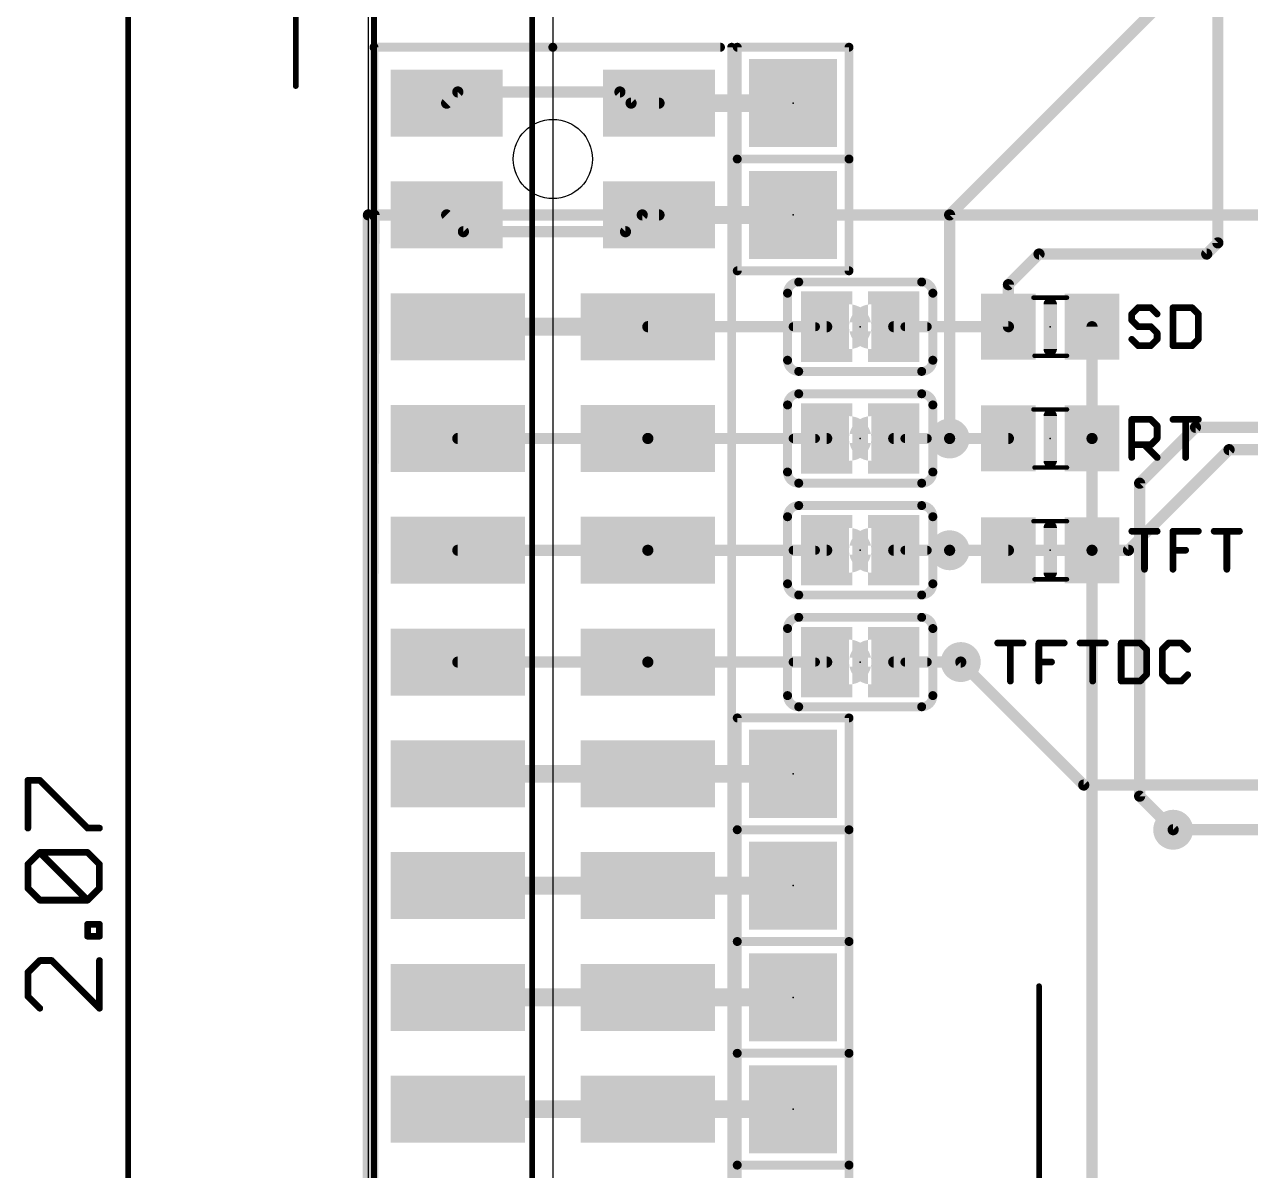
# Model space of a CAD drawing. Extents: x -7.8 to 82.2, y -8.5 to 61.7.
# Drawn here: x -7.81 to 20.05, y 20.2 to 46.24 of the extents above; entities that cross this region are included whole.
import ezdxf

# ---------------------------------------------------------------- set-up
doc = ezdxf.new("R2010")
doc.units = 0
for name, color, linetype in [('1', 12, 'CONTINUOUS'), ('16', 132, 'CONTINUOUS'), ('18', 110, 'CONTINUOUS'), ('20', 53, 'CONTINUOUS'), ('21', 40, 'CONTINUOUS'), ('22', 6, 'CONTINUOUS'), ('23', 40, 'CONTINUOUS'), ('47', 253, 'CONTINUOUS'), ('51', 253, 'CONTINUOUS')]:
    doc.layers.add(name, color=color, linetype=linetype)

# ---------------------------------------------------------------- blocks, each defined once
blk = doc.blocks.new('RECT')
blk.add_solid([(-0.5, -0.5), (0.5, -0.5), (-0.5, 0.5), (0.5, 0.5)])
blk = doc.blocks.new('ROUNDV')
at = {"const_width": 0.5}
blk.add_lwpolyline([(0, -0.25, 1), (0, 0.25, 1), (0, -0.25)], format="xyb", dxfattribs=at)

msp = doc.modelspace()

# ---------------------------------------------------------------- linework, layer by layer
at = {"layer": '1'}
for points, const_width in [([(19.304, 41.275), (19.304, 47.498)], 0.254), ([(1.778, 44.45), (2.032, 44.704)], 0.254), ([(2.032, 44.704), (5.715, 44.704)], 0.254), ([(5.715, 44.704), (5.969, 44.45)], 0.254), ([(5.969, 44.45), (6.604, 44.45)], 0.254), ([(6.604, 44.45), (9.652, 44.45)], 0.4064), ([(6.604, 41.91), (9.652, 41.91)], 0.4064), ([(0.127, 41.91), (0, 0)], 0.254), ([(31.75, 41.91), (0.127, 41.91)], 0.254), ([(1.778, 41.91), (2.159, 41.529)], 0.254), ([(5.842, 41.529), (6.223, 41.91)], 0.254), ([(6.223, 41.91), (6.604, 41.91)], 0.254), ([(2.159, 41.529), (5.842, 41.529)], 0.254), ([(19.05, 41.021), (19.304, 41.275)], 0.254), ([(14.544, 40.325), (15.24, 41.021)], 0.254), ([(15.24, 41.021), (19.05, 41.021)], 0.254), ([(14.544, 39.37), (14.544, 40.325)], 0.254), ([(2.032, 39.37), (6.35, 39.37)], 0.4064), ([(10.414, 39.37), (6.35, 39.37)], 0.254), ([(11.938, 39.37), (14.544, 39.37)], 0.254), ([(16.444, 39.37), (16.444, 36.83)], 0.254), ([(17.526, 35.814), (18.796, 37.084)], 0.254), ([(18.796, 37.084), (21.844, 37.084)], 0.254), ([(2.032, 36.83), (6.35, 36.83)], 0.254), ([(6.35, 36.83), (10.414, 36.83)], 0.254), ([(13.208, 36.83), (11.938, 36.83)], 0.254), ([(14.544, 36.83), (13.208, 36.83)], 0.254), ([(16.444, 36.83), (16.444, 34.29)], 0.254), ([(17.526, 28.702), (17.526, 35.814)], 0.254), ([(2.032, 34.29), (6.35, 34.29)], 0.254), ([(6.35, 34.29), (10.414, 34.29)], 0.254), ([(11.938, 34.29), (13.208, 34.29)], 0.254), ([(13.208, 34.29), (14.544, 34.29)], 0.254), ([(16.444, 13.274), (16.444, 34.29)], 0.254), ([(2.032, 31.75), (6.35, 31.75)], 0.254), ([(6.35, 31.75), (10.414, 31.75)], 0.254), ([(11.938, 31.75), (13.462, 31.75)], 0.254), ([(6.35, 29.21), (2.032, 29.21)], 0.4064), ([(6.35, 29.21), (9.652, 29.21)], 0.4064), ([(18.288, 27.94), (17.526, 28.702)], 0.254), ([(2.032, 26.67), (6.35, 26.67)], 0.4064), ([(9.652, 26.67), (6.35, 26.67)], 0.4064), ([(6.35, 24.13), (2.032, 24.13)], 0.4064), ([(6.35, 24.13), (9.652, 24.13)], 0.4064), ([(2.032, 21.59), (5.842, 21.59)], 0.4064), ([(5.842, 21.59), (6.35, 21.59)], 0.4064), ([(9.652, 21.59), (6.35, 21.59)], 0.4064)]:
    msp.add_lwpolyline(points, dxfattribs=dict(at, const_width=const_width))
for points, const_width in [([(2.032, 44.7675, 1), (2.032, 44.6405)], 0.127), ([(2.0769, 44.6591, 1), (1.9871, 44.7489)], 0.127), ([(5.7599, 44.7489, 1), (5.6701, 44.6591)], 0.127), ([(5.715, 44.6405, 1), (5.715, 44.7675)], 0.127), ([(5.969, 44.5135, 1), (5.969, 44.3865)], 0.127), ([(6.604, 44.5516, 1), (6.604, 44.3484)], 0.2032), ([(6.604, 44.3865, 1), (6.604, 44.5135)], 0.127), ([(9.652, 44.3484, 1), (9.652, 44.5516)], 0.2032), ([(1.7331, 44.4949, 1), (1.8229, 44.4051)], 0.127), ([(5.9241, 44.4051, 1), (6.0139, 44.4949)], 0.127), ([(6.604, 42.0116, 1), (6.604, 41.8084)], 0.2032), ([(9.652, 41.8084, 1), (9.652, 42.0116)], 0.2032), ([(0.1905, 41.9098, 1), (0.0635, 41.9102)], 0.127), ([(0.127, 41.9735, 1), (0.127, 41.8465)], 0.127), ([(1.8229, 41.9549, 1), (1.7331, 41.8651)], 0.127), ([(6.223, 41.9735, 1), (6.223, 41.8465)], 0.127), ([(6.2679, 41.8651, 1), (6.1781, 41.9549)], 0.127), ([(6.604, 41.8465, 1), (6.604, 41.9735)], 0.127), ([(2.159, 41.5925, 1), (2.159, 41.4655)], 0.127), ([(2.1141, 41.4841, 1), (2.2039, 41.5739)], 0.127), ([(5.7971, 41.5739, 1), (5.8869, 41.4841)], 0.127), ([(5.842, 41.4655, 1), (5.842, 41.5925)], 0.127), ([(19.2405, 41.275, 1), (19.3675, 41.275)], 0.127), ([(19.3489, 41.2301, 1), (19.2591, 41.3199)], 0.127), ([(15.24, 41.0845, 1), (15.24, 40.9575)], 0.127), ([(15.2849, 40.9761, 1), (15.1951, 41.0659)], 0.127), ([(19.0051, 41.0659, 1), (19.0949, 40.9761)], 0.127), ([(19.05, 40.9575, 1), (19.05, 41.0845)], 0.127), ([(14.6075, 40.325, 1), (14.4805, 40.325)], 0.127), ([(14.4991, 40.3699, 1), (14.5889, 40.2801)], 0.127), ([(2.032, 39.4716, 1), (2.032, 39.2684)], 0.2032), ([(6.35, 39.2684, 1), (6.35, 39.4716)], 0.2032), ([(6.35, 39.4335, 1), (6.35, 39.3065)], 0.127), ([(10.414, 39.3065, 1), (10.414, 39.4335)], 0.127), ([(11.938, 39.4335, 1), (11.938, 39.3065)], 0.127), ([(14.4805, 39.37, 1), (14.6075, 39.37)], 0.127), ([(14.544, 39.3065, 1), (14.544, 39.4335)], 0.127), ([(16.5075, 39.37, 1), (16.3805, 39.37)], 0.127), ([(18.796, 37.1475, 1), (18.796, 37.0205)], 0.127), ([(18.8409, 37.0391, 1), (18.7511, 37.1289)], 0.127), ([(2.032, 36.8935, 1), (2.032, 36.7665)], 0.127), ([(6.35, 36.8935, 1), (6.35, 36.7665)], 0.127), ([(6.35, 36.7665, 1), (6.35, 36.8935)], 0.127), ([(10.414, 36.7665, 1), (10.414, 36.8935)], 0.127), ([(11.938, 36.8935, 1), (11.938, 36.7665)], 0.127), ([(13.208, 36.8935, 1), (13.208, 36.7665)], 0.127), ([(13.208, 36.7665, 1), (13.208, 36.8935)], 0.127), ([(14.544, 36.7665, 1), (14.544, 36.8935)], 0.127), ([(16.5075, 36.83, 1), (16.3805, 36.83)], 0.127), ([(16.3805, 36.83, 1), (16.5075, 36.83)], 0.127), ([(17.5895, 35.814, 1), (17.4625, 35.814)], 0.127), ([(17.4811, 35.8589, 1), (17.5709, 35.7691)], 0.127), ([(2.032, 34.3535, 1), (2.032, 34.2265)], 0.127), ([(6.35, 34.3535, 1), (6.35, 34.2265)], 0.127), ([(6.35, 34.2265, 1), (6.35, 34.3535)], 0.127), ([(10.414, 34.2265, 1), (10.414, 34.3535)], 0.127), ([(11.938, 34.3535, 1), (11.938, 34.2265)], 0.127), ([(13.208, 34.3535, 1), (13.208, 34.2265)], 0.127), ([(13.208, 34.2265, 1), (13.208, 34.3535)], 0.127), ([(14.544, 34.2265, 1), (14.544, 34.3535)], 0.127), ([(16.5075, 34.29, 1), (16.3805, 34.29)], 0.127), ([(16.3805, 34.29, 1), (16.5075, 34.29)], 0.127), ([(2.032, 31.8135, 1), (2.032, 31.6865)], 0.127), ([(6.35, 31.8135, 1), (6.35, 31.6865)], 0.127), ([(6.35, 31.6865, 1), (6.35, 31.8135)], 0.127), ([(10.414, 31.6865, 1), (10.414, 31.8135)], 0.127), ([(11.938, 31.8135, 1), (11.938, 31.6865)], 0.127), ([(13.462, 31.6865, 1), (13.462, 31.8135)], 0.127), ([(2.032, 29.3116, 1), (2.032, 29.1084)], 0.2032), ([(6.35, 29.3116, 1), (6.35, 29.1084)], 0.2032), ([(6.35, 29.1084, 1), (6.35, 29.3116)], 0.2032), ([(9.652, 29.1084, 1), (9.652, 29.3116)], 0.2032), ([(17.5709, 28.7469, 1), (17.4811, 28.6571)], 0.127), ([(17.4625, 28.702, 1), (17.5895, 28.702)], 0.127), ([(18.2431, 27.8951, 1), (18.3329, 27.9849)], 0.127), ([(2.032, 26.7716, 1), (2.032, 26.5684)], 0.2032), ([(6.35, 26.7716, 1), (6.35, 26.5684)], 0.2032), ([(6.35, 26.5684, 1), (6.35, 26.7716)], 0.2032), ([(9.652, 26.5684, 1), (9.652, 26.7716)], 0.2032), ([(2.032, 24.2316, 1), (2.032, 24.0284)], 0.2032), ([(6.35, 24.2316, 1), (6.35, 24.0284)], 0.2032), ([(6.35, 24.0284, 1), (6.35, 24.2316)], 0.2032), ([(9.652, 24.0284, 1), (9.652, 24.2316)], 0.2032), ([(2.032, 21.6916, 1), (2.032, 21.4884)], 0.2032), ([(5.842, 21.6916, 1), (5.842, 21.4884)], 0.2032), ([(5.842, 21.4884, 1), (5.842, 21.6916)], 0.2032), ([(6.35, 21.6916, 1), (6.35, 21.4884)], 0.2032), ([(6.35, 21.4884, 1), (6.35, 21.6916)], 0.2032), ([(9.652, 21.4884, 1), (9.652, 21.6916)], 0.2032)]:
    msp.add_lwpolyline(points, format="xyb", dxfattribs=dict(at, const_width=const_width))
at = {"layer": '16', "const_width": 0.254}
for points in [[(13.208, 41.91), (21.336, 50.038)], [(0, 41.91), (0, 0)], [(31.75, 41.91), (0, 41.91)], [(13.208, 36.83), (13.208, 41.91)], [(17.272, 34.29), (19.558, 36.576)], [(19.558, 36.576), (28.702, 36.576)], [(13.208, 34.29), (17.272, 34.29)], [(13.462, 31.75), (16.256, 28.956)], [(16.256, 28.956), (29.464, 28.956)], [(18.288, 27.94), (31.496, 27.94)]]:
    msp.add_lwpolyline(points, dxfattribs=at)
at = {"layer": '16', "const_width": 0.127}
for points in [[(0.0635, 41.91, 1), (-0.0635, 41.91)], [(0, 41.9735, 1), (0, 41.8465)], [(13.2715, 41.91, 1), (13.1445, 41.91)], [(13.1631, 41.9549, 1), (13.2529, 41.8651)], [(13.1445, 36.83, 1), (13.2715, 36.83)], [(19.558, 36.6395, 1), (19.558, 36.5125)], [(19.6029, 36.5311, 1), (19.5131, 36.6209)], [(13.208, 34.3535, 1), (13.208, 34.2265)], [(17.2271, 34.3349, 1), (17.3169, 34.2451)], [(17.272, 34.2265, 1), (17.272, 34.3535)], [(13.5069, 31.7949, 1), (13.4171, 31.7051)], [(16.256, 29.0195, 1), (16.256, 28.8925)], [(16.2111, 28.9111, 1), (16.3009, 29.0009)], [(18.288, 28.0035, 1), (18.288, 27.8765)]]:
    msp.add_lwpolyline(points, format="xyb", dxfattribs=at)
at = {"layer": '20'}
msp.add_line((0, 2.54), (0, 50.038), dxfattribs=at)
msp.add_circle((4.191, 43.18), 0.9, dxfattribs=at)
at = {"layer": '21'}
for p, q in [((4.191, 48.26), (4.191, 45.72)), ((4.191, 45.72), (4.191, 2.54))]:
    msp.add_line(p, q, dxfattribs=at)
for points, const_width in [([(0.127, 15.24), (0.127, 45.72)], 0.2032), ([(4.191, 45.72), (0.127, 45.72)], 0.2032), ([(8.001, 45.72), (4.191, 45.72)], 0.2032), ([(8.255, 45.72), (8.255, 17.78)], 0.2032), ([(8.382, 43.18), (8.382, 45.72)], 0.2032), ([(8.382, 45.72), (10.922, 45.72)], 0.2032), ([(10.922, 45.72), (10.922, 43.18)], 0.2032), ([(8.382, 40.64), (8.382, 43.18)], 0.2032), ([(8.382, 43.18), (10.922, 43.18)], 0.2032), ([(10.922, 43.18), (8.382, 43.18)], 0.2032), ([(10.922, 43.18), (10.922, 40.64)], 0.2032), ([(10.922, 40.64), (8.382, 40.64)], 0.2032), ([(9.779, 40.386), (12.573, 40.386)], 0.2032), ([(9.525, 38.608), (9.525, 40.132)], 0.2032), ([(12.827, 38.608), (12.827, 40.132)], 0.2032), ([(15.494, 39.878), (15.494, 38.862)], 0.3048), ([(17.4923, 39.8025), (17.3482, 39.6585)], 0.1524), ([(17.7804, 39.8025), (17.4923, 39.8025)], 0.1524), ([(17.9244, 39.6585), (17.7804, 39.8025)], 0.1524), ([(18.2837, 39.8025), (18.2837, 38.9382)], 0.1524), ([(18.7159, 39.8025), (18.2837, 39.8025)], 0.1524), ([(18.8599, 39.6585), (18.7159, 39.8025)], 0.1524), ([(17.3482, 39.6585), (17.3482, 39.5144)], 0.1524), ([(17.3482, 39.5144), (17.4923, 39.3704)], 0.1524), ([(18.8599, 39.0823), (18.8599, 39.6585)], 0.1524), ([(17.4923, 39.3704), (17.7804, 39.3704)], 0.1524), ([(17.7804, 39.3704), (17.9244, 39.2263)], 0.1524), ([(17.9244, 39.2263), (17.9244, 39.0823)], 0.1524), ([(17.4923, 38.9382), (17.3482, 39.0823)], 0.1524), ([(17.7804, 38.9382), (17.4923, 38.9382)], 0.1524), ([(17.9244, 39.0823), (17.7804, 38.9382)], 0.1524), ([(18.2837, 38.9382), (18.7159, 38.9382)], 0.1524), ([(18.7159, 38.9382), (18.8599, 39.0823)], 0.1524), ([(12.573, 38.354), (9.779, 38.354)], 0.2032), ([(9.779, 37.846), (12.573, 37.846)], 0.2032), ([(9.525, 36.068), (9.525, 37.592)], 0.2032), ([(12.827, 36.068), (12.827, 37.592)], 0.2032), ([(15.494, 37.338), (15.494, 36.322)], 0.3048), ([(17.3482, 36.3982), (17.3482, 37.2625)], 0.1524), ([(17.3482, 37.2625), (17.7804, 37.2625)], 0.1524), ([(17.7804, 37.2625), (17.9244, 37.1185)], 0.1524), ([(18.2837, 37.2625), (18.8599, 37.2625)], 0.1524), ([(18.5718, 36.3982), (18.5718, 37.2625)], 0.1524), ([(17.9244, 37.1185), (17.9244, 36.8304)], 0.1524), ([(17.9244, 36.8304), (17.7804, 36.6863)], 0.1524), ([(17.7804, 36.6863), (17.3482, 36.6863)], 0.1524), ([(17.6363, 36.6863), (17.9244, 36.3982)], 0.1524), ([(12.573, 35.814), (9.779, 35.814)], 0.2032), ([(9.779, 35.306), (12.573, 35.306)], 0.2032), ([(9.525, 33.528), (9.525, 35.052)], 0.2032), ([(12.827, 33.528), (12.827, 35.052)], 0.2032), ([(15.494, 34.798), (15.494, 33.782)], 0.3048), ([(17.3482, 34.7225), (17.9244, 34.7225)], 0.1524), ([(17.6363, 33.8582), (17.6363, 34.7225)], 0.1524), ([(18.2837, 33.8582), (18.2837, 34.7225)], 0.1524), ([(18.2837, 34.7225), (18.8599, 34.7225)], 0.1524), ([(19.2192, 34.7225), (19.7955, 34.7225)], 0.1524), ([(19.5074, 33.8582), (19.5074, 34.7225)], 0.1524), ([(18.2837, 34.2904), (18.5718, 34.2904)], 0.1524), ([(12.573, 33.274), (9.779, 33.274)], 0.2032), ([(9.525, 30.988), (9.525, 32.512)], 0.2032), ([(9.779, 32.766), (12.573, 32.766)], 0.2032), ([(12.827, 30.988), (12.827, 32.512)], 0.2032), ([(14.3002, 32.1825), (14.8764, 32.1825)], 0.1524), ([(14.5883, 31.3182), (14.5883, 32.1825)], 0.1524), ([(15.2357, 31.3182), (15.2357, 32.1825)], 0.1524), ([(15.2357, 32.1825), (15.8119, 32.1825)], 0.1524), ([(16.1712, 32.1825), (16.7475, 32.1825)], 0.1524), ([(16.4594, 31.3182), (16.4594, 32.1825)], 0.1524), ([(17.1068, 32.1825), (17.1068, 31.3182)], 0.1524), ([(17.5389, 32.1825), (17.1068, 32.1825)], 0.1524), ([(17.683, 32.0385), (17.5389, 32.1825)], 0.1524), ([(17.683, 31.4623), (17.683, 32.0385)], 0.1524), ([(18.1863, 32.1825), (18.0423, 32.0385)], 0.1524), ([(18.0423, 32.0385), (18.0423, 31.4623)], 0.1524), ([(18.4744, 32.1825), (18.1863, 32.1825)], 0.1524), ([(18.6185, 32.0385), (18.4744, 32.1825)], 0.1524), ([(15.2357, 31.7504), (15.5238, 31.7504)], 0.1524), ([(17.5389, 31.3182), (17.683, 31.4623)], 0.1524), ([(18.0423, 31.4623), (18.1863, 31.3182)], 0.1524), ([(18.4744, 31.3182), (18.6185, 31.4623)], 0.1524), ([(17.1068, 31.3182), (17.5389, 31.3182)], 0.1524), ([(18.1863, 31.3182), (18.4744, 31.3182)], 0.1524), ([(12.573, 30.734), (9.779, 30.734)], 0.2032), ([(8.382, 27.94), (8.382, 30.48)], 0.2032), ([(8.382, 30.48), (10.922, 30.48)], 0.2032), ([(10.922, 30.48), (10.922, 27.94)], 0.2032), ([(8.382, 25.4), (8.382, 27.94)], 0.2032), ([(8.382, 27.94), (10.922, 27.94)], 0.2032), ([(10.922, 27.94), (8.382, 27.94)], 0.2032), ([(10.922, 27.94), (10.922, 25.4)], 0.2032), ([(8.382, 22.86), (8.382, 25.4)], 0.2032), ([(8.382, 25.4), (10.922, 25.4)], 0.2032), ([(10.922, 25.4), (8.382, 25.4)], 0.2032), ([(10.922, 25.4), (10.922, 22.86)], 0.2032), ([(8.382, 20.32), (8.382, 22.86)], 0.2032), ([(8.382, 22.86), (10.922, 22.86)], 0.2032), ([(10.922, 22.86), (8.382, 22.86)], 0.2032), ([(10.922, 22.86), (10.922, 20.32)], 0.2032), ([(8.382, 17.78), (8.382, 20.32)], 0.2032), ([(8.382, 20.32), (10.922, 20.32)], 0.2032), ([(10.922, 20.32), (8.382, 20.32)], 0.2032), ([(10.922, 20.32), (10.922, 17.78)], 0.2032)]:
    msp.add_lwpolyline(points, dxfattribs=dict(at, const_width=const_width))
for points, const_width in [([(0.1778, 45.72, 1), (0.0762, 45.72)], 0.1016), ([(0.127, 45.7708, 1), (0.127, 45.6692)], 0.1016), ([(4.191, 45.7708, 1), (4.191, 45.6692)], 0.1016), ([(4.191, 45.6692, 1), (4.191, 45.7708)], 0.1016), ([(8.001, 45.6692, 1), (8.001, 45.7708)], 0.1016), ([(8.3058, 45.72, 1), (8.2042, 45.72)], 0.1016), ([(8.4328, 45.72, 1), (8.3312, 45.72)], 0.1016), ([(8.382, 45.7708, 1), (8.382, 45.6692)], 0.1016), ([(10.9728, 45.72, 1), (10.8712, 45.72)], 0.1016), ([(10.922, 45.6692, 1), (10.922, 45.7708)], 0.1016), ([(8.4328, 43.18, 1), (8.3312, 43.18)], 0.1016), ([(8.382, 43.2308, 1), (8.382, 43.1292)], 0.1016), ([(8.382, 43.2308, 1), (8.382, 43.1292)], 0.1016), ([(8.3312, 43.18, 1), (8.4328, 43.18)], 0.1016), ([(10.9728, 43.18, 1), (10.8712, 43.18)], 0.1016), ([(10.8712, 43.18, 1), (10.9728, 43.18)], 0.1016), ([(10.922, 43.1292, 1), (10.922, 43.2308)], 0.1016), ([(10.922, 43.1292, 1), (10.922, 43.2308)], 0.1016), ([(8.382, 40.6908, 1), (8.382, 40.5892)], 0.1016), ([(8.3312, 40.64, 1), (8.4328, 40.64)], 0.1016), ([(10.8712, 40.64, 1), (10.9728, 40.64)], 0.1016), ([(10.922, 40.5892, 1), (10.922, 40.6908)], 0.1016), ([(9.779, 40.386, 0.4142), (9.525, 40.132)], 0.2032), ([(9.779, 40.4368, 1), (9.779, 40.3352)], 0.1016), ([(9.779, 40.3352, 1), (9.779, 40.4368)], 0.1016), ([(12.827, 40.132, 0.4142), (12.573, 40.386)], 0.2032), ([(12.573, 40.4368, 1), (12.573, 40.3352)], 0.1016), ([(12.573, 40.3352, 1), (12.573, 40.4368)], 0.1016), ([(9.5758, 40.132, 1), (9.4742, 40.132)], 0.1016), ([(9.4742, 40.132, 1), (9.5758, 40.132)], 0.1016), ([(12.8778, 40.132, 1), (12.7762, 40.132)], 0.1016), ([(12.7762, 40.132, 1), (12.8778, 40.132)], 0.1016), ([(15.5702, 39.878, 1), (15.4178, 39.878)], 0.1524), ([(17.4923, 39.8406, 1), (17.4923, 39.7644)], 0.0762), ([(17.5192, 39.7756, 1), (17.4653, 39.8295)], 0.0762), ([(17.8073, 39.8295, 1), (17.7534, 39.7756)], 0.0762), ([(17.7804, 39.7644, 1), (17.7804, 39.8406)], 0.0762), ([(18.3218, 39.8025, 1), (18.2456, 39.8025)], 0.0762), ([(18.2837, 39.8406, 1), (18.2837, 39.7644)], 0.0762), ([(18.7428, 39.8295, 1), (18.6889, 39.7756)], 0.0762), ([(18.7159, 39.7644, 1), (18.7159, 39.8406)], 0.0762), ([(17.3863, 39.6585, 1), (17.3101, 39.6585)], 0.0762), ([(17.3213, 39.6854, 1), (17.3751, 39.6315)], 0.0762), ([(17.3751, 39.5414, 1), (17.3213, 39.4875)], 0.0762), ([(17.8975, 39.6315, 1), (17.9514, 39.6854)], 0.0762), ([(18.898, 39.6585, 1), (18.8218, 39.6585)], 0.0762), ([(18.833, 39.6315, 1), (18.8869, 39.6854)], 0.0762), ([(17.3101, 39.5144, 1), (17.3863, 39.5144)], 0.0762), ([(17.4923, 39.4085, 1), (17.4923, 39.3323)], 0.0762), ([(17.4653, 39.3434, 1), (17.5192, 39.3973)], 0.0762), ([(17.8073, 39.3973, 1), (17.7534, 39.3434)], 0.0762), ([(17.7804, 39.3323, 1), (17.7804, 39.4085)], 0.0762), ([(17.9625, 39.2263, 1), (17.8863, 39.2263)], 0.0762), ([(17.8975, 39.1994, 1), (17.9514, 39.2533)], 0.0762), ([(17.3751, 39.1092, 1), (17.3213, 39.0553)], 0.0762), ([(17.4923, 38.9763, 1), (17.4923, 38.9001)], 0.0762), ([(17.7804, 38.9001, 1), (17.7804, 38.9763)], 0.0762), ([(17.8863, 39.0823, 1), (17.9625, 39.0823)], 0.0762), ([(17.9514, 39.0553, 1), (17.8975, 39.1092)], 0.0762), ([(18.2837, 38.9763, 1), (18.2837, 38.9001)], 0.0762), ([(18.7159, 38.9001, 1), (18.7159, 38.9763)], 0.0762), ([(18.8218, 39.0823, 1), (18.898, 39.0823)], 0.0762), ([(18.8869, 39.0553, 1), (18.833, 39.1092)], 0.0762), ([(15.4178, 38.862, 1), (15.5702, 38.862)], 0.1524), ([(17.4653, 38.9113, 1), (17.5192, 38.9651)], 0.0762), ([(17.7534, 38.9651, 1), (17.8073, 38.9113)], 0.0762), ([(18.2456, 38.9382, 1), (18.3218, 38.9382)], 0.0762), ([(18.6889, 38.9651, 1), (18.7428, 38.9113)], 0.0762), ([(9.525, 38.608, 0.4142), (9.779, 38.354)], 0.2032), ([(9.5758, 38.608, 1), (9.4742, 38.608)], 0.1016), ([(9.4742, 38.608, 1), (9.5758, 38.608)], 0.1016), ([(9.779, 38.4048, 1), (9.779, 38.3032)], 0.1016), ([(9.779, 38.3032, 1), (9.779, 38.4048)], 0.1016), ([(12.573, 38.354, 0.4142), (12.827, 38.608)], 0.2032), ([(12.573, 38.4048, 1), (12.573, 38.3032)], 0.1016), ([(12.573, 38.3032, 1), (12.573, 38.4048)], 0.1016), ([(12.8778, 38.608, 1), (12.7762, 38.608)], 0.1016), ([(12.7762, 38.608, 1), (12.8778, 38.608)], 0.1016), ([(9.779, 37.846, 0.4142), (9.525, 37.592)], 0.2032), ([(9.779, 37.8968, 1), (9.779, 37.7952)], 0.1016), ([(9.779, 37.7952, 1), (9.779, 37.8968)], 0.1016), ([(12.827, 37.592, 0.4142), (12.573, 37.846)], 0.2032), ([(12.573, 37.8968, 1), (12.573, 37.7952)], 0.1016), ([(12.573, 37.7952, 1), (12.573, 37.8968)], 0.1016), ([(9.5758, 37.592, 1), (9.4742, 37.592)], 0.1016), ([(9.4742, 37.592, 1), (9.5758, 37.592)], 0.1016), ([(12.8778, 37.592, 1), (12.7762, 37.592)], 0.1016), ([(12.7762, 37.592, 1), (12.8778, 37.592)], 0.1016), ([(15.5702, 37.338, 1), (15.4178, 37.338)], 0.1524), ([(17.3863, 37.2625, 1), (17.3101, 37.2625)], 0.0762), ([(17.3482, 37.3006, 1), (17.3482, 37.2244)], 0.0762), ([(17.8073, 37.2895, 1), (17.7534, 37.2356)], 0.0762), ([(17.7804, 37.2244, 1), (17.7804, 37.3006)], 0.0762), ([(18.2837, 37.3006, 1), (18.2837, 37.2244)], 0.0762), ([(18.6099, 37.2625, 1), (18.5337, 37.2625)], 0.0762), ([(18.8599, 37.2244, 1), (18.8599, 37.3006)], 0.0762), ([(17.9625, 37.1185, 1), (17.8863, 37.1185)], 0.0762), ([(17.8975, 37.0915, 1), (17.9514, 37.1454)], 0.0762), ([(17.8863, 36.8304, 1), (17.9625, 36.8304)], 0.0762), ([(17.9514, 36.8034, 1), (17.8975, 36.8573)], 0.0762), ([(17.3482, 36.7244, 1), (17.3482, 36.6482)], 0.0762), ([(17.6633, 36.7133, 1), (17.6094, 36.6594)], 0.0762), ([(17.7534, 36.7133, 1), (17.8073, 36.6594)], 0.0762), ([(17.7804, 36.6482, 1), (17.7804, 36.7244)], 0.0762), ([(15.4178, 36.322, 1), (15.5702, 36.322)], 0.1524), ([(17.3101, 36.3982, 1), (17.3863, 36.3982)], 0.0762), ([(17.8975, 36.3713, 1), (17.9514, 36.4251)], 0.0762), ([(18.5337, 36.3982, 1), (18.6099, 36.3982)], 0.0762), ([(9.525, 36.068, 0.4142), (9.779, 35.814)], 0.2032), ([(9.5758, 36.068, 1), (9.4742, 36.068)], 0.1016), ([(9.4742, 36.068, 1), (9.5758, 36.068)], 0.1016), ([(12.573, 35.814, 0.4142), (12.827, 36.068)], 0.2032), ([(12.8778, 36.068, 1), (12.7762, 36.068)], 0.1016), ([(12.7762, 36.068, 1), (12.8778, 36.068)], 0.1016), ([(9.779, 35.8648, 1), (9.779, 35.7632)], 0.1016), ([(9.779, 35.7632, 1), (9.779, 35.8648)], 0.1016), ([(12.573, 35.8648, 1), (12.573, 35.7632)], 0.1016), ([(12.573, 35.7632, 1), (12.573, 35.8648)], 0.1016), ([(9.779, 35.306, 0.4142), (9.525, 35.052)], 0.2032), ([(9.779, 35.3568, 1), (9.779, 35.2552)], 0.1016), ([(9.779, 35.2552, 1), (9.779, 35.3568)], 0.1016), ([(12.827, 35.052, 0.4142), (12.573, 35.306)], 0.2032), ([(12.573, 35.3568, 1), (12.573, 35.2552)], 0.1016), ([(12.573, 35.2552, 1), (12.573, 35.3568)], 0.1016), ([(9.5758, 35.052, 1), (9.4742, 35.052)], 0.1016), ([(12.8778, 35.052, 1), (12.7762, 35.052)], 0.1016), ([(9.4742, 35.052, 1), (9.5758, 35.052)], 0.1016), ([(12.7762, 35.052, 1), (12.8778, 35.052)], 0.1016), ([(15.5702, 34.798, 1), (15.4178, 34.798)], 0.1524), ([(17.3482, 34.7606, 1), (17.3482, 34.6844)], 0.0762), ([(17.6744, 34.7225, 1), (17.5982, 34.7225)], 0.0762), ([(17.9244, 34.6844, 1), (17.9244, 34.7606)], 0.0762), ([(18.3218, 34.7225, 1), (18.2456, 34.7225)], 0.0762), ([(18.2837, 34.7606, 1), (18.2837, 34.6844)], 0.0762), ([(18.8599, 34.6844, 1), (18.8599, 34.7606)], 0.0762), ([(19.2192, 34.7606, 1), (19.2192, 34.6844)], 0.0762), ([(19.5455, 34.7225, 1), (19.4693, 34.7225)], 0.0762), ([(19.7955, 34.6844, 1), (19.7955, 34.7606)], 0.0762), ([(18.2837, 34.3285, 1), (18.2837, 34.2523)], 0.0762), ([(18.5718, 34.2523, 1), (18.5718, 34.3285)], 0.0762), ([(15.4178, 33.782, 1), (15.5702, 33.782)], 0.1524), ([(17.5982, 33.8582, 1), (17.6744, 33.8582)], 0.0762), ([(18.2456, 33.8582, 1), (18.3218, 33.8582)], 0.0762), ([(19.4693, 33.8582, 1), (19.5455, 33.8582)], 0.0762), ([(9.525, 33.528, 0.4142), (9.779, 33.274)], 0.2032), ([(9.5758, 33.528, 1), (9.4742, 33.528)], 0.1016), ([(9.4742, 33.528, 1), (9.5758, 33.528)], 0.1016), ([(12.573, 33.274, 0.4142), (12.827, 33.528)], 0.2032), ([(12.8778, 33.528, 1), (12.7762, 33.528)], 0.1016), ([(12.7762, 33.528, 1), (12.8778, 33.528)], 0.1016), ([(9.779, 33.3248, 1), (9.779, 33.2232)], 0.1016), ([(9.779, 33.2232, 1), (9.779, 33.3248)], 0.1016), ([(12.573, 33.3248, 1), (12.573, 33.2232)], 0.1016), ([(12.573, 33.2232, 1), (12.573, 33.3248)], 0.1016), ([(9.779, 32.766, 0.4142), (9.525, 32.512)], 0.2032), ([(9.5758, 32.512, 1), (9.4742, 32.512)], 0.1016), ([(9.779, 32.8168, 1), (9.779, 32.7152)], 0.1016), ([(9.779, 32.7152, 1), (9.779, 32.8168)], 0.1016), ([(12.827, 32.512, 0.4142), (12.573, 32.766)], 0.2032), ([(12.573, 32.8168, 1), (12.573, 32.7152)], 0.1016), ([(12.573, 32.7152, 1), (12.573, 32.8168)], 0.1016), ([(12.8778, 32.512, 1), (12.7762, 32.512)], 0.1016), ([(9.4742, 32.512, 1), (9.5758, 32.512)], 0.1016), ([(12.7762, 32.512, 1), (12.8778, 32.512)], 0.1016), ([(14.3002, 32.2206, 1), (14.3002, 32.1444)], 0.0762), ([(14.6264, 32.1825, 1), (14.5502, 32.1825)], 0.0762), ([(14.8764, 32.1444, 1), (14.8764, 32.2206)], 0.0762), ([(15.2738, 32.1825, 1), (15.1976, 32.1825)], 0.0762), ([(15.2357, 32.2206, 1), (15.2357, 32.1444)], 0.0762), ([(15.8119, 32.1444, 1), (15.8119, 32.2206)], 0.0762), ([(16.1712, 32.2206, 1), (16.1712, 32.1444)], 0.0762), ([(16.4975, 32.1825, 1), (16.4213, 32.1825)], 0.0762), ([(16.7475, 32.1444, 1), (16.7475, 32.2206)], 0.0762), ([(17.1449, 32.1825, 1), (17.0687, 32.1825)], 0.0762), ([(17.1068, 32.2206, 1), (17.1068, 32.1444)], 0.0762), ([(17.5659, 32.2095, 1), (17.512, 32.1556)], 0.0762), ([(17.5389, 32.1444, 1), (17.5389, 32.2206)], 0.0762), ([(17.7211, 32.0385, 1), (17.6449, 32.0385)], 0.0762), ([(17.656, 32.0115, 1), (17.7099, 32.0654)], 0.0762), ([(18.0153, 32.0654, 1), (18.0692, 32.0115)], 0.0762), ([(18.0804, 32.0385, 1), (18.0042, 32.0385)], 0.0762), ([(18.1863, 32.2206, 1), (18.1863, 32.1444)], 0.0762), ([(18.2133, 32.1556, 1), (18.1594, 32.2095)], 0.0762), ([(18.5014, 32.2095, 1), (18.4475, 32.1556)], 0.0762), ([(18.4744, 32.1444, 1), (18.4744, 32.2206)], 0.0762), ([(18.5916, 32.0115, 1), (18.6454, 32.0654)], 0.0762), ([(15.2357, 31.7885, 1), (15.2357, 31.7123)], 0.0762), ([(15.5238, 31.7123, 1), (15.5238, 31.7885)], 0.0762), ([(17.6449, 31.4623, 1), (17.7211, 31.4623)], 0.0762), ([(17.7099, 31.4353, 1), (17.656, 31.4892)], 0.0762), ([(18.0692, 31.4892, 1), (18.0153, 31.4353)], 0.0762), ([(18.0042, 31.4623, 1), (18.0804, 31.4623)], 0.0762), ([(18.6454, 31.4353, 1), (18.5916, 31.4892)], 0.0762), ([(14.5502, 31.3182, 1), (14.6264, 31.3182)], 0.0762), ([(15.1976, 31.3182, 1), (15.2738, 31.3182)], 0.0762), ([(16.4213, 31.3182, 1), (16.4975, 31.3182)], 0.0762), ([(17.1068, 31.3563, 1), (17.1068, 31.2801)], 0.0762), ([(17.0687, 31.3182, 1), (17.1449, 31.3182)], 0.0762), ([(17.512, 31.3451, 1), (17.5659, 31.2913)], 0.0762), ([(17.5389, 31.2801, 1), (17.5389, 31.3563)], 0.0762), ([(18.1863, 31.3563, 1), (18.1863, 31.2801)], 0.0762), ([(18.1594, 31.2913, 1), (18.2133, 31.3451)], 0.0762), ([(18.4475, 31.3451, 1), (18.5014, 31.2913)], 0.0762), ([(18.4744, 31.2801, 1), (18.4744, 31.3563)], 0.0762), ([(9.525, 30.988, 0.4142), (9.779, 30.734)], 0.2032), ([(9.5758, 30.988, 1), (9.4742, 30.988)], 0.1016), ([(9.4742, 30.988, 1), (9.5758, 30.988)], 0.1016), ([(12.573, 30.734, 0.4142), (12.827, 30.988)], 0.2032), ([(12.8778, 30.988, 1), (12.7762, 30.988)], 0.1016), ([(12.7762, 30.988, 1), (12.8778, 30.988)], 0.1016), ([(9.779, 30.7848, 1), (9.779, 30.6832)], 0.1016), ([(9.779, 30.6832, 1), (9.779, 30.7848)], 0.1016), ([(12.573, 30.7848, 1), (12.573, 30.6832)], 0.1016), ([(12.573, 30.6832, 1), (12.573, 30.7848)], 0.1016), ([(8.4328, 30.48, 1), (8.3312, 30.48)], 0.1016), ([(8.382, 30.5308, 1), (8.382, 30.4292)], 0.1016), ([(10.9728, 30.48, 1), (10.8712, 30.48)], 0.1016), ([(10.922, 30.4292, 1), (10.922, 30.5308)], 0.1016), ([(8.4328, 27.94, 1), (8.3312, 27.94)], 0.1016), ([(8.382, 27.9908, 1), (8.382, 27.8892)], 0.1016), ([(8.382, 27.9908, 1), (8.382, 27.8892)], 0.1016), ([(8.3312, 27.94, 1), (8.4328, 27.94)], 0.1016), ([(10.9728, 27.94, 1), (10.8712, 27.94)], 0.1016), ([(10.8712, 27.94, 1), (10.9728, 27.94)], 0.1016), ([(10.922, 27.8892, 1), (10.922, 27.9908)], 0.1016), ([(10.922, 27.8892, 1), (10.922, 27.9908)], 0.1016), ([(8.4328, 25.4, 1), (8.3312, 25.4)], 0.1016), ([(8.382, 25.4508, 1), (8.382, 25.3492)], 0.1016), ([(8.382, 25.4508, 1), (8.382, 25.3492)], 0.1016), ([(8.3312, 25.4, 1), (8.4328, 25.4)], 0.1016), ([(10.9728, 25.4, 1), (10.8712, 25.4)], 0.1016), ([(10.8712, 25.4, 1), (10.9728, 25.4)], 0.1016), ([(10.922, 25.3492, 1), (10.922, 25.4508)], 0.1016), ([(10.922, 25.3492, 1), (10.922, 25.4508)], 0.1016), ([(8.4328, 22.86, 1), (8.3312, 22.86)], 0.1016), ([(8.382, 22.9108, 1), (8.382, 22.8092)], 0.1016), ([(8.382, 22.9108, 1), (8.382, 22.8092)], 0.1016), ([(8.3312, 22.86, 1), (8.4328, 22.86)], 0.1016), ([(10.9728, 22.86, 1), (10.8712, 22.86)], 0.1016), ([(10.8712, 22.86, 1), (10.9728, 22.86)], 0.1016), ([(10.922, 22.8092, 1), (10.922, 22.9108)], 0.1016), ([(10.922, 22.8092, 1), (10.922, 22.9108)], 0.1016), ([(8.4328, 20.32, 1), (8.3312, 20.32)], 0.1016), ([(8.382, 20.3708, 1), (8.382, 20.2692)], 0.1016), ([(8.382, 20.3708, 1), (8.382, 20.2692)], 0.1016), ([(8.3312, 20.32, 1), (8.4328, 20.32)], 0.1016), ([(10.9728, 20.32, 1), (10.8712, 20.32)], 0.1016), ([(10.8712, 20.32, 1), (10.9728, 20.32)], 0.1016), ([(10.922, 20.2692, 1), (10.922, 20.3708)], 0.1016), ([(10.922, 20.2692, 1), (10.922, 20.3708)], 0.1016)]:
    msp.add_lwpolyline(points, format="xyb", dxfattribs=dict(at, const_width=const_width))
at = {"layer": '22', "const_width": 0.127}
msp.add_lwpolyline([(3.722, 47.589), (3.722, 4.989)], dxfattribs=at)
at = {"layer": '23'}
for p in [(9.652, 44.45), (9.652, 41.91), (11.176, 39.37), (15.494, 39.37), (11.176, 36.83), (15.494, 36.83), (11.176, 34.29), (15.494, 34.29), (11.176, 31.75), (9.652, 29.21), (9.652, 26.67), (9.652, 24.13), (9.652, 21.59)]:
    msp.add_point(p, dxfattribs=at)
at = {"layer": '47'}
for points, const_width in [([(-5.461, 0.065), (-5.461, 52.513)], 0.13), ([(-1.651, 49.973), (-1.651, 44.838)], 0.13), ([(0.127, 24.638), (0.127, 49.067)], 0.13), ([(-7.7387, 27.9767), (-7.7387, 29.0614)], 0.1524), ([(-7.7387, 29.0614), (-7.4675, 29.0614)], 0.1524), ([(-7.4675, 29.0614), (-6.3829, 27.9767)], 0.1524), ([(-6.3829, 27.9767), (-6.1117, 27.9767)], 0.1524), ([(-7.7387, 27.153), (-7.4675, 27.4242)], 0.1524), ([(-7.4675, 27.4242), (-6.3829, 27.4242)], 0.1524), ([(-6.3829, 26.3395), (-7.4675, 27.4242)], 0.1524), ([(-6.3829, 27.4242), (-6.1117, 27.153)], 0.1524), ([(-7.7387, 26.6107), (-7.7387, 27.153)], 0.1524), ([(-6.1117, 27.153), (-6.1117, 26.6107)], 0.1524), ([(-7.4675, 26.3395), (-7.7387, 26.6107)], 0.1524), ([(-6.1117, 26.6107), (-6.3829, 26.3395)], 0.1524), ([(0.127, 26.416), (0.127, -4.871)], 0.13), ([(-6.3829, 26.3395), (-7.4675, 26.3395)], 0.1524), ([(-6.3829, 25.521), (-6.3829, 25.7921)], 0.1524), ([(-6.3829, 25.7921), (-6.1117, 25.7921)], 0.1524), ([(-6.1117, 25.7921), (-6.1117, 25.521)], 0.1524), ([(-6.1117, 25.521), (-6.3829, 25.521)], 0.1524), ([(-7.4675, 24.9685), (-7.7387, 24.6973)], 0.1524), ([(-7.1964, 24.9685), (-7.4675, 24.9685)], 0.1524), ([(-6.1117, 23.8838), (-7.1964, 24.9685)], 0.1524), ([(-6.1117, 24.9685), (-6.1117, 23.8838)], 0.1524), ([(-7.7387, 24.6973), (-7.7387, 24.155)], 0.1524), ([(15.24, 24.384), (15.24, -4.871)], 0.13), ([(-7.7387, 24.155), (-7.4675, 23.8838)], 0.1524)]:
    msp.add_lwpolyline(points, dxfattribs=dict(at, const_width=const_width))
for points, const_width in [([(-1.6835, 44.838, 1), (-1.6185, 44.838)], 0.065), ([(-7.7006, 29.0614, 1), (-7.7768, 29.0614)], 0.0762), ([(-7.7387, 29.0995, 1), (-7.7387, 29.0233)], 0.0762), ([(-7.4406, 29.0883, 1), (-7.4945, 29.0344)], 0.0762), ([(-7.4675, 29.0233, 1), (-7.4675, 29.0995)], 0.0762), ([(-7.7768, 27.9767, 1), (-7.7006, 27.9767)], 0.0762), ([(-6.3829, 28.0148, 1), (-6.3829, 27.9386)], 0.0762), ([(-6.4098, 27.9498, 1), (-6.3559, 28.0036)], 0.0762), ([(-6.1117, 27.9386, 1), (-6.1117, 28.0148)], 0.0762), ([(-7.4675, 27.4623, 1), (-7.4675, 27.3861)], 0.0762), ([(-7.4406, 27.4511, 1), (-7.4945, 27.3973)], 0.0762), ([(-7.4406, 27.3973, 1), (-7.4945, 27.4511)], 0.0762), ([(-6.3559, 27.4511, 1), (-6.4098, 27.3973)], 0.0762), ([(-6.3829, 27.3861, 1), (-6.3829, 27.4623)], 0.0762), ([(-7.7006, 27.153, 1), (-7.7768, 27.153)], 0.0762), ([(-7.7656, 27.18, 1), (-7.7117, 27.1261)], 0.0762), ([(-6.0736, 27.153, 1), (-6.1498, 27.153)], 0.0762), ([(-6.1386, 27.1261, 1), (-6.0848, 27.18)], 0.0762), ([(-7.7768, 26.6107, 1), (-7.7006, 26.6107)], 0.0762), ([(-7.7117, 26.6376, 1), (-7.7656, 26.5838)], 0.0762), ([(-6.1498, 26.6107, 1), (-6.0736, 26.6107)], 0.0762), ([(-6.0848, 26.5838, 1), (-6.1386, 26.6376)], 0.0762), ([(0.1595, 26.416, 1), (0.0945, 26.416)], 0.065), ([(-7.4675, 26.3776, 1), (-7.4675, 26.3014)], 0.0762), ([(-7.4945, 26.3126, 1), (-7.4406, 26.3665)], 0.0762), ([(-6.4098, 26.3665, 1), (-6.3559, 26.3126)], 0.0762), ([(-6.4098, 26.3126, 1), (-6.3559, 26.3665)], 0.0762), ([(-6.3829, 26.3014, 1), (-6.3829, 26.3776)], 0.0762), ([(-6.3448, 25.7921, 1), (-6.421, 25.7921)], 0.0762), ([(-6.3829, 25.8302, 1), (-6.3829, 25.754)], 0.0762), ([(-6.0736, 25.7921, 1), (-6.1498, 25.7921)], 0.0762), ([(-6.1117, 25.754, 1), (-6.1117, 25.8302)], 0.0762), ([(-6.3829, 25.5591, 1), (-6.3829, 25.4829)], 0.0762), ([(-6.421, 25.521, 1), (-6.3448, 25.521)], 0.0762), ([(-6.1498, 25.521, 1), (-6.0736, 25.521)], 0.0762), ([(-6.1117, 25.4829, 1), (-6.1117, 25.5591)], 0.0762), ([(-7.4675, 25.0066, 1), (-7.4675, 24.9304)], 0.0762), ([(-7.4406, 24.9415, 1), (-7.4945, 24.9954)], 0.0762), ([(-7.1694, 24.9954, 1), (-7.2233, 24.9415)], 0.0762), ([(-7.1964, 24.9304, 1), (-7.1964, 25.0066)], 0.0762), ([(-6.0736, 24.9685, 1), (-6.1498, 24.9685)], 0.0762), ([(-7.7006, 24.6973, 1), (-7.7768, 24.6973)], 0.0762), ([(-7.7656, 24.7242, 1), (-7.7117, 24.6704)], 0.0762), ([(0.0945, 24.638, 1), (0.1595, 24.638)], 0.065), ([(15.2725, 24.384, 1), (15.2075, 24.384)], 0.065), ([(-7.7117, 24.1819, 1), (-7.7656, 24.128)], 0.0762), ([(-7.7768, 24.155, 1), (-7.7006, 24.155)], 0.0762), ([(-7.4945, 23.8569, 1), (-7.4406, 23.9108)], 0.0762), ([(-6.1498, 23.8838, 1), (-6.0736, 23.8838)], 0.0762), ([(-6.1386, 23.8569, 1), (-6.0848, 23.9108)], 0.0762)]:
    msp.add_lwpolyline(points, format="xyb", dxfattribs=dict(at, const_width=const_width))
at = {"layer": '51'}
for points, const_width in [([(10.922, 39.497, 1), (10.922, 39.243)], 1.27), ([(11.43, 39.243, 1), (11.43, 39.497)], 1.27), ([(15.113, 40.0554, 1), (15.113, 40.0046)], 0.0508), ([(15.875, 40.0046, 1), (15.875, 40.0554)], 0.0508), ([(9.652, 39.4208, 1), (9.652, 39.3192)], 0.1016), ([(10.16, 39.3192, 1), (10.16, 39.4208)], 0.1016), ([(12.192, 39.4208, 1), (12.192, 39.3192)], 0.1016), ([(12.7, 39.3192, 1), (12.7, 39.4208)], 0.1016), ([(15.138, 38.7354, 1), (15.138, 38.6846)], 0.0508), ([(15.875, 38.6846, 1), (15.875, 38.7354)], 0.0508), ([(10.922, 36.957, 1), (10.922, 36.703)], 1.27), ([(11.43, 36.703, 1), (11.43, 36.957)], 1.27), ([(15.113, 37.5154, 1), (15.113, 37.4646)], 0.0508), ([(15.875, 37.4646, 1), (15.875, 37.5154)], 0.0508), ([(9.652, 36.8808, 1), (9.652, 36.7792)], 0.1016), ([(10.16, 36.7792, 1), (10.16, 36.8808)], 0.1016), ([(12.192, 36.8808, 1), (12.192, 36.7792)], 0.1016), ([(12.7, 36.7792, 1), (12.7, 36.8808)], 0.1016), ([(15.138, 36.1954, 1), (15.138, 36.1446)], 0.0508), ([(15.875, 36.1446, 1), (15.875, 36.1954)], 0.0508), ([(10.922, 34.417, 1), (10.922, 34.163)], 1.27), ([(11.43, 34.163, 1), (11.43, 34.417)], 1.27), ([(15.113, 34.9754, 1), (15.113, 34.9246)], 0.0508), ([(15.875, 34.9246, 1), (15.875, 34.9754)], 0.0508), ([(9.652, 34.3408, 1), (9.652, 34.2392)], 0.1016), ([(10.16, 34.2392, 1), (10.16, 34.3408)], 0.1016), ([(12.192, 34.3408, 1), (12.192, 34.2392)], 0.1016), ([(12.7, 34.2392, 1), (12.7, 34.3408)], 0.1016), ([(15.138, 33.6554, 1), (15.138, 33.6046)], 0.0508), ([(15.875, 33.6046, 1), (15.875, 33.6554)], 0.0508), ([(10.922, 31.877, 1), (10.922, 31.623)], 1.27), ([(11.43, 31.623, 1), (11.43, 31.877)], 1.27), ([(9.652, 31.8008, 1), (9.652, 31.6992)], 0.1016), ([(10.16, 31.6992, 1), (10.16, 31.8008)], 0.1016), ([(12.192, 31.8008, 1), (12.192, 31.6992)], 0.1016), ([(12.7, 31.6992, 1), (12.7, 31.8008)], 0.1016)]:
    msp.add_lwpolyline(points, format="xyb", dxfattribs=dict(at, const_width=const_width))
for points, const_width in [([(15.113, 40.03), (15.875, 40.03)], 0.1016), ([(10.16, 39.37), (9.652, 39.37)], 0.2032), ([(12.192, 39.37), (12.7, 39.37)], 0.2032), ([(15.138, 38.71), (15.875, 38.71)], 0.1016), ([(15.113, 37.49), (15.875, 37.49)], 0.1016), ([(10.16, 36.83), (9.652, 36.83)], 0.2032), ([(12.192, 36.83), (12.7, 36.83)], 0.2032), ([(15.138, 36.17), (15.875, 36.17)], 0.1016), ([(15.113, 34.95), (15.875, 34.95)], 0.1016), ([(10.16, 34.29), (9.652, 34.29)], 0.2032), ([(12.192, 34.29), (12.7, 34.29)], 0.2032), ([(15.138, 33.63), (15.875, 33.63)], 0.1016), ([(10.16, 31.75), (9.652, 31.75)], 0.2032), ([(12.192, 31.75), (12.7, 31.75)], 0.2032)]:
    msp.add_lwpolyline(points, dxfattribs=dict(at, const_width=const_width))

# ---------------------------------------------------------------- block references
at = {"layer": '1', "rotation": 180}
for p, xscale, yscale in [((9.652, 44.45), 2, 2), ((6.604, 44.45), 2.54, 1.524), ((9.652, 41.91), 2, 2), ((6.604, 41.91), 2.54, 1.524), ((6.35, 39.37), 3.048, 1.524), ((6.35, 36.83), 3.048, 1.524), ((6.35, 34.29), 3.048, 1.524), ((6.35, 31.75), 3.048, 1.524), ((9.652, 29.21), 2, 2), ((6.35, 29.21), 3.048, 1.524), ((9.652, 26.67), 2, 2), ((6.35, 26.67), 3.048, 1.524), ((9.652, 24.13), 2, 2), ((6.35, 24.13), 3.048, 1.524), ((9.652, 21.59), 2, 2), ((6.35, 21.59), 3.048, 1.524)]:
    msp.add_blockref('RECT', p, dxfattribs=dict(at, xscale=xscale, yscale=yscale))
at = {"layer": '1'}
for p, xscale, yscale in [((1.778, 44.45), 2.54, 1.524), ((1.778, 41.91), 2.54, 1.524), ((2.032, 39.37), 3.048, 1.524), ((10.414, 39.37), 1.1684, 1.6002), ((11.938, 39.37), 1.1684, 1.6002), ((14.544, 39.37), 1.24, 1.5), ((16.444, 39.37), 1.24, 1.5), ((11.176, 39.37), 0.635, 0.2032), ((10.414, 36.83), 1.1684, 1.6002), ((11.938, 36.83), 1.1684, 1.6002), ((2.032, 36.83), 3.048, 1.524), ((14.544, 36.83), 1.24, 1.5), ((16.444, 36.83), 1.24, 1.5), ((11.176, 36.83), 0.635, 0.2032), ((2.032, 34.29), 3.048, 1.524), ((10.414, 34.29), 1.1684, 1.6002), ((11.938, 34.29), 1.1684, 1.6002), ((14.544, 34.29), 1.24, 1.5), ((16.444, 34.29), 1.24, 1.5), ((11.176, 34.29), 0.635, 0.2032), ((2.032, 31.75), 3.048, 1.524), ((10.414, 31.75), 1.1684, 1.6002), ((11.938, 31.75), 1.1684, 1.6002), ((11.176, 31.75), 0.635, 0.2032), ((2.032, 29.21), 3.048, 1.524), ((2.032, 26.67), 3.048, 1.524), ((2.032, 24.13), 3.048, 1.524), ((2.032, 21.59), 3.048, 1.524)]:
    msp.add_blockref('RECT', p, dxfattribs=dict(at, xscale=xscale, yscale=yscale))
at = {"layer": '18', "xscale": 0.9064, "yscale": 0.9064}
for p in [(13.208, 36.83), (13.208, 36.83), (13.208, 34.29), (13.208, 34.29), (13.462, 31.75), (13.462, 31.75), (18.288, 27.94), (18.288, 27.94)]:
    msp.add_blockref('ROUNDV', p, dxfattribs=at)
at = {"layer": '51', "xscale": 0.7501, "yscale": 1.4501}
for p in [(14.7769, 39.3712), (16.2247, 39.3712), (14.7769, 36.8312), (16.2247, 36.8312), (14.7769, 34.2912), (16.2247, 34.2912)]:
    msp.add_blockref('RECT', p, dxfattribs=at)

doc.saveas('drawing.dxf')
